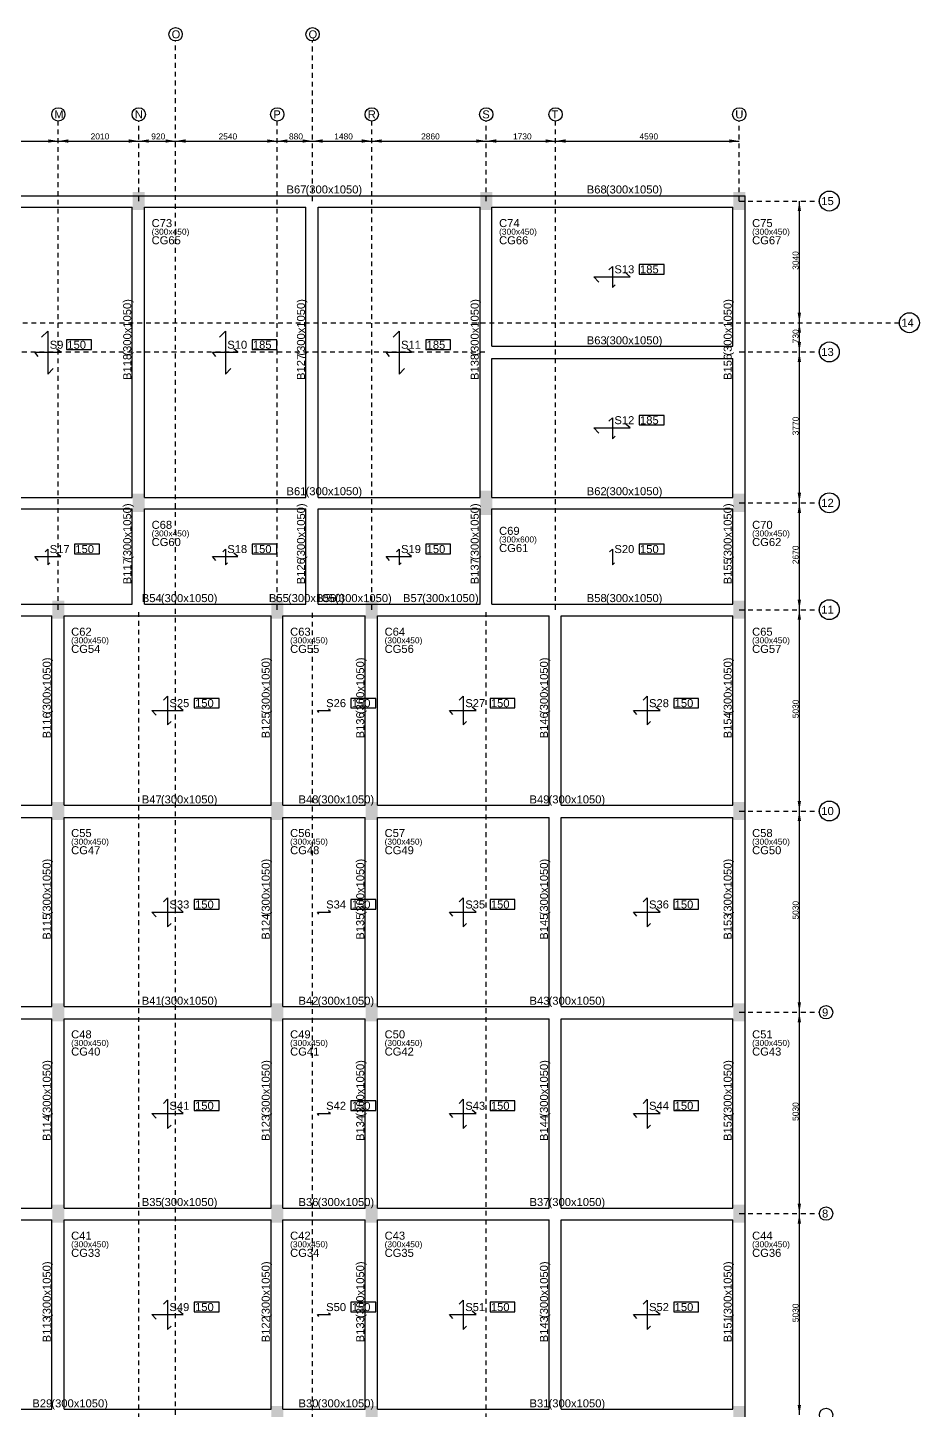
# Model space of a CAD drawing. Extents: x 0 to 98, y 3 to 248.
# Drawn here: x 47.78 to 70.06, y 25.16 to 59.71 of the extents above; entities that cross this region are included whole.
import ezdxf

# ---------------------------------------------------------------- set-up
doc = ezdxf.new("R2010")
doc.units = 0
doc.linetypes.add('ACAD_ISO02W100', pattern=[15, 12, -3])
for name, color, linetype in [('Beam_Dimensions', 3, 'CONTINUOUS'), ('Beam_Name', 3, 'CONTINUOUS'), ('CenterLine', 253, 'CONTINUOUS'), ('Column_Dimensions', 6, 'CONTINUOUS'), ('Column_Group', 6, 'CONTINUOUS'), ('Column_Name', 6, 'CONTINUOUS'), ('Columns', 6, 'CONTINUOUS'), ('Grid_Dimension', 7, 'CONTINUOUS'), ('GridName', 7, 'CONTINUOUS'), ('Layout', 2, 'CONTINUOUS'), ('Slab_Icon', 6, 'CONTINUOUS'), ('Slab_Name', 4, 'CONTINUOUS'), ('Slab_Thick', 4, 'CONTINUOUS')]:
    doc.layers.add(name, color=color, linetype=linetype)
doc.styles.add('STRUDS_Arial', font='ARIAL.TTF', dxfattribs={"height": 0.04})
doc.styles.add('stylebar', font='ARIAL.TTF', dxfattribs={"height": 0.04})

msp = doc.modelspace()

# ---------------------------------------------------------------- linework, layer by layer
at = {"layer": 'CenterLine', "linetype": 'ACAD_ISO02W100', "ltscale": 0.01}
for p, q in [((51.478, 17.35), (51.478, 59.38)), ((54.898, 55.38), (54.898, 59.38)), ((48.548, 45.17), (48.548, 57.38)), ((50.558, 55.38), (50.558, 57.38)), ((54.018, 45.17), (54.018, 57.38)), ((56.378, 45.17), (56.378, 57.38)), ((59.238, 55.38), (59.238, 57.38)), ((60.968, 45.17), (60.968, 57.38)), ((65.558, 55.38), (65.558, 57.38)), ((65.558, 55.38), (67.558, 55.38)), ((41.498, 52.34), (69.558, 52.34)), ((29.378, 51.61), (59.238, 51.61)), ((65.558, 51.61), (67.558, 51.61)), ((65.558, 47.84), (67.558, 47.84)), ((50.558, 5.61), (50.558, 45.17)), ((54.898, 3.61), (54.898, 45.17)), ((59.238, 5.61), (59.238, 45.17)), ((65.558, 45.17), (67.558, 45.17)), ((65.558, 40.14), (67.558, 40.14)), ((65.558, 35.11), (67.558, 35.11)), ((65.558, 30.08), (67.558, 30.08))]:
    msp.add_line(p, q, dxfattribs=at)
at = {"layer": 'Columns'}
for points in [[(50.408, 55.155), (50.408, 55.605), (50.708, 55.155), (50.708, 55.605)], [(59.088, 55.155), (59.088, 55.605), (59.388, 55.155), (59.388, 55.605)], [(65.408, 55.155), (65.408, 55.605), (65.708, 55.155), (65.708, 55.605)], [(50.408, 47.615), (50.408, 48.065), (50.708, 47.615), (50.708, 48.065)], [(59.088, 47.54), (59.088, 48.14), (59.388, 47.54), (59.388, 48.14)], [(65.408, 47.615), (65.408, 48.065), (65.708, 47.615), (65.708, 48.065)], [(48.398, 44.945), (48.398, 45.395), (48.698, 44.945), (48.698, 45.395)], [(53.868, 44.945), (53.868, 45.395), (54.168, 44.945), (54.168, 45.395)], [(56.228, 44.945), (56.228, 45.395), (56.528, 44.945), (56.528, 45.395)], [(65.408, 44.945), (65.408, 45.395), (65.708, 44.945), (65.708, 45.395)], [(48.398, 39.915), (48.398, 40.365), (48.698, 39.915), (48.698, 40.365)], [(53.868, 39.915), (53.868, 40.365), (54.168, 39.915), (54.168, 40.365)], [(56.228, 39.915), (56.228, 40.365), (56.528, 39.915), (56.528, 40.365)], [(65.408, 39.915), (65.408, 40.365), (65.708, 39.915), (65.708, 40.365)], [(48.398, 34.885), (48.398, 35.335), (48.698, 34.885), (48.698, 35.335)], [(53.868, 34.885), (53.868, 35.335), (54.168, 34.885), (54.168, 35.335)], [(56.228, 34.885), (56.228, 35.335), (56.528, 34.885), (56.528, 35.335)], [(65.408, 34.885), (65.408, 35.335), (65.708, 34.885), (65.708, 35.335)], [(48.398, 29.855), (48.398, 30.305), (48.698, 29.855), (48.698, 30.305)], [(53.868, 29.855), (53.868, 30.305), (54.168, 29.855), (54.168, 30.305)], [(56.228, 29.855), (56.228, 30.305), (56.528, 29.855), (56.528, 30.305)], [(65.408, 29.855), (65.408, 30.305), (65.708, 29.855), (65.708, 30.305)], [(53.868, 24.825), (53.868, 25.275), (54.168, 24.825), (54.168, 25.275)], [(56.228, 24.825), (56.228, 25.275), (56.528, 24.825), (56.528, 25.275)], [(65.408, 24.825), (65.408, 25.275), (65.708, 24.825), (65.708, 25.275)]]:
    msp.add_solid(points, dxfattribs=at)
at = {"layer": 'Grid_Dimension'}
for p, q in [((46.218, 56.88), (48.548, 56.88)), ((48.548, 56.88), (50.558, 56.88)), ((50.558, 56.88), (51.478, 56.88)), ((51.478, 56.88), (54.018, 56.88)), ((54.018, 56.88), (54.898, 56.88)), ((54.898, 56.88), (56.378, 56.88)), ((56.378, 56.88), (59.238, 56.88)), ((59.238, 56.88), (60.968, 56.88)), ((60.968, 56.88), (65.558, 56.88)), ((67.058, 52.34), (67.058, 55.38)), ((67.058, 51.61), (67.058, 52.34)), ((67.058, 47.84), (67.058, 51.61)), ((67.058, 45.17), (67.058, 47.84)), ((67.058, 40.14), (67.058, 45.17)), ((67.058, 35.11), (67.058, 40.14)), ((67.058, 30.08), (67.058, 35.11)), ((67.058, 25.05), (67.058, 30.08))]:
    msp.add_line(p, q, dxfattribs=at)
for points in [[(48.548, 56.88), (48.298, 56.9216), (48.548, 56.88), (48.298, 56.8384)], [(48.548, 56.88), (48.798, 56.9216), (48.548, 56.88), (48.798, 56.8384)], [(50.558, 56.88), (50.308, 56.9216), (50.558, 56.88), (50.308, 56.8384)], [(50.558, 56.88), (50.808, 56.9216), (50.558, 56.88), (50.808, 56.8384)], [(51.478, 56.88), (51.228, 56.9216), (51.478, 56.88), (51.228, 56.8384)], [(51.478, 56.88), (51.728, 56.9216), (51.478, 56.88), (51.728, 56.8384)], [(54.018, 56.88), (53.768, 56.9216), (54.018, 56.88), (53.768, 56.8384)], [(54.018, 56.88), (54.268, 56.9216), (54.018, 56.88), (54.268, 56.8384)], [(54.898, 56.88), (54.648, 56.9216), (54.898, 56.88), (54.648, 56.8384)], [(54.898, 56.88), (55.148, 56.9216), (54.898, 56.88), (55.148, 56.8384)], [(56.378, 56.88), (56.128, 56.9216), (56.378, 56.88), (56.128, 56.8384)], [(56.378, 56.88), (56.628, 56.9216), (56.378, 56.88), (56.628, 56.8384)], [(59.238, 56.88), (58.988, 56.9216), (59.238, 56.88), (58.988, 56.8384)], [(59.238, 56.88), (59.488, 56.9216), (59.238, 56.88), (59.488, 56.8384)], [(60.968, 56.88), (60.718, 56.9216), (60.968, 56.88), (60.718, 56.8384)], [(60.968, 56.88), (61.218, 56.9216), (60.968, 56.88), (61.218, 56.8384)], [(65.558, 56.88), (65.308, 56.9216), (65.558, 56.88), (65.308, 56.8384)], [(67.058, 55.38), (67.0164, 55.13), (67.058, 55.38), (67.0996, 55.13)], [(67.058, 52.34), (67.0164, 52.59), (67.058, 52.34), (67.0996, 52.59)], [(67.058, 52.34), (67.0164, 52.09), (67.058, 52.34), (67.0996, 52.09)], [(67.058, 51.61), (67.0164, 51.86), (67.058, 51.61), (67.0996, 51.86)], [(67.058, 51.61), (67.0164, 51.36), (67.058, 51.61), (67.0996, 51.36)], [(67.058, 47.84), (67.0164, 48.09), (67.058, 47.84), (67.0996, 48.09)], [(67.058, 47.84), (67.0164, 47.59), (67.058, 47.84), (67.0996, 47.59)], [(67.058, 45.17), (67.0164, 45.42), (67.058, 45.17), (67.0996, 45.42)], [(67.058, 45.17), (67.0164, 44.92), (67.058, 45.17), (67.0996, 44.92)], [(67.058, 40.14), (67.0164, 40.39), (67.058, 40.14), (67.0996, 40.39)], [(67.058, 40.14), (67.0164, 39.89), (67.058, 40.14), (67.0996, 39.89)], [(67.058, 35.11), (67.0164, 35.36), (67.058, 35.11), (67.0996, 35.36)], [(67.058, 35.11), (67.0164, 34.86), (67.058, 35.11), (67.0996, 34.86)], [(67.058, 30.08), (67.0164, 30.33), (67.058, 30.08), (67.0996, 30.33)], [(67.058, 30.08), (67.0164, 29.83), (67.058, 30.08), (67.0996, 29.83)], [(67.058, 25.05), (67.0164, 25.3), (67.058, 25.05), (67.0996, 25.3)]]:
    msp.add_solid(points, dxfattribs=at)
at = {"layer": 'GridName'}
for centre, radius in [((51.478, 59.5464), 0.1664), ((54.898, 59.5464), 0.1664), ((48.548, 57.5464), 0.1664), ((50.558, 57.5464), 0.1664), ((54.018, 57.5464), 0.1664), ((56.378, 57.5464), 0.1664), ((59.238, 57.5464), 0.1664), ((60.968, 57.5464), 0.1664), ((65.558, 57.5464), 0.1664), ((67.8066, 55.38), 0.2486), ((69.8066, 52.34), 0.2486), ((67.8066, 51.61), 0.2486), ((67.8066, 47.84), 0.2486), ((67.8066, 45.17), 0.2486), ((67.8066, 40.14), 0.2486), ((67.7244, 35.11), 0.1664), ((67.7244, 30.08), 0.1664), ((67.7244, 25.05), 0.1664)]:
    msp.add_circle(centre, radius, dxfattribs=at)
at = {"layer": 'Layout'}
for p, q in [((45.8677, 55.5142), (50.6994, 55.5142)), ((50.3932, 55.5142), (55.0378, 55.5142)), ((54.7316, 55.5142), (59.3762, 55.5142)), ((59.087, 55.5142), (65.7051, 55.5142)), ((65.7051, 51.448), (65.7051, 55.5142)), ((46.1739, 55.225), (50.3932, 55.225)), ((50.3932, 47.9773), (50.3932, 55.225)), ((50.6994, 47.9773), (50.6994, 55.225)), ((50.6994, 55.225), (54.7316, 55.225)), ((54.7316, 47.9773), (54.7316, 55.225)), ((55.0378, 47.9773), (55.0378, 55.225)), ((55.0378, 55.225), (59.087, 55.225)), ((59.087, 51.448), (59.087, 55.225)), ((59.3762, 51.7543), (59.3762, 55.225)), ((59.3762, 55.225), (65.3989, 55.225)), ((65.3989, 51.7543), (65.3989, 55.225)), ((59.087, 47.9773), (59.087, 51.7543)), ((59.3762, 51.7543), (65.3989, 51.7543)), ((65.7051, 47.6881), (65.7051, 51.7543)), ((59.3762, 47.9773), (59.3762, 51.448)), ((59.3762, 51.448), (65.3989, 51.448)), ((65.3989, 47.9773), (65.3989, 51.448)), ((46.1739, 47.9773), (50.3932, 47.9773)), ((46.1739, 47.6881), (50.3932, 47.6881)), ((50.3932, 45.3062), (50.3932, 47.6881)), ((50.6994, 47.9773), (54.7316, 47.9773)), ((50.6994, 47.6881), (54.7316, 47.6881)), ((50.6994, 45.3062), (50.6994, 47.6881)), ((54.7316, 45.3062), (54.7316, 47.6881)), ((55.0378, 47.9773), (59.087, 47.9773)), ((55.0378, 47.6881), (59.087, 47.6881)), ((55.0378, 45.3062), (55.0378, 47.6881)), ((59.087, 45.3062), (59.087, 47.6881)), ((59.3762, 47.9773), (65.3989, 47.9773)), ((59.3762, 47.6881), (65.3989, 47.6881)), ((59.3762, 45.3062), (59.3762, 47.6881)), ((65.3989, 45.3062), (65.3989, 47.6881)), ((65.7051, 45.017), (65.7051, 47.9773)), ((46.1739, 45.3062), (48.6919, 45.3062)), ((48.3856, 45.3062), (50.3932, 45.3062)), ((50.6994, 45.3062), (54.1531, 45.3062)), ((53.8639, 45.3062), (54.7316, 45.3062)), ((55.0378, 45.3062), (56.518, 45.3062)), ((56.2117, 45.3062), (59.087, 45.3062)), ((59.3762, 45.3062), (61.1115, 45.3062)), ((60.8053, 45.3062), (65.3989, 45.3062)), ((65.7051, 39.9811), (65.7051, 45.3062)), ((45.8677, 45.017), (48.3856, 45.017)), ((48.3856, 40.2873), (48.3856, 45.017)), ((48.6919, 45.017), (50.6994, 45.017)), ((48.6919, 40.2873), (48.6919, 45.017)), ((50.3932, 45.017), (53.8639, 45.017)), ((53.8639, 40.2873), (53.8639, 45.017)), ((54.1531, 45.017), (55.0378, 45.017)), ((54.1531, 40.2873), (54.1531, 45.017)), ((54.7316, 45.017), (56.2117, 45.017)), ((56.2117, 40.2873), (56.2117, 45.017)), ((56.518, 45.017), (59.3762, 45.017)), ((56.518, 40.2873), (56.518, 45.017)), ((59.087, 45.017), (60.8053, 45.017)), ((60.8053, 40.2873), (60.8053, 45.017)), ((61.1115, 45.017), (65.3989, 45.017)), ((61.1115, 40.2873), (61.1115, 45.017)), ((65.3989, 40.2873), (65.3989, 45.017)), ((43.2136, 40.2873), (48.3856, 40.2873)), ((48.6919, 40.2873), (53.8639, 40.2873)), ((54.1531, 40.2873), (56.2117, 40.2873)), ((56.518, 40.2873), (60.8053, 40.2873)), ((61.1115, 40.2873), (65.3989, 40.2873)), ((65.7051, 34.9452), (65.7051, 40.2873)), ((43.2136, 39.9811), (48.3856, 39.9811)), ((48.3856, 35.2514), (48.3856, 39.9811)), ((48.6919, 39.9811), (53.8639, 39.9811)), ((48.6919, 35.2514), (48.6919, 39.9811)), ((53.8639, 35.2514), (53.8639, 39.9811)), ((54.1531, 39.9811), (56.2117, 39.9811)), ((54.1531, 35.2514), (54.1531, 39.9811)), ((56.2117, 35.2514), (56.2117, 39.9811)), ((56.518, 39.9811), (60.8053, 39.9811)), ((56.518, 35.2514), (56.518, 39.9811)), ((60.8053, 35.2514), (60.8053, 39.9811)), ((61.1115, 39.9811), (65.3989, 39.9811)), ((61.1115, 35.2514), (61.1115, 39.9811)), ((65.3989, 35.2514), (65.3989, 39.9811)), ((43.2136, 35.2514), (48.3856, 35.2514)), ((48.6919, 35.2514), (53.8639, 35.2514)), ((54.1531, 35.2514), (56.2117, 35.2514)), ((56.518, 35.2514), (60.8053, 35.2514)), ((61.1115, 35.2514), (65.3989, 35.2514)), ((65.7051, 29.9263), (65.7051, 35.2514)), ((43.2136, 34.9452), (48.3856, 34.9452)), ((48.3856, 30.2155), (48.3856, 34.9452)), ((48.6919, 34.9452), (53.8639, 34.9452)), ((48.6919, 30.2155), (48.6919, 34.9452)), ((53.8639, 30.2155), (53.8639, 34.9452)), ((54.1531, 34.9452), (56.2117, 34.9452)), ((54.1531, 30.2155), (54.1531, 34.9452)), ((56.2117, 30.2155), (56.2117, 34.9452)), ((56.518, 34.9452), (60.8053, 34.9452)), ((56.518, 30.2155), (56.518, 34.9452)), ((60.8053, 30.2155), (60.8053, 34.9452)), ((61.1115, 34.9452), (65.3989, 34.9452)), ((61.1115, 30.2155), (61.1115, 34.9452)), ((65.3989, 30.2155), (65.3989, 34.9452)), ((43.2136, 30.2155), (48.3856, 30.2155)), ((48.6919, 30.2155), (53.8639, 30.2155)), ((54.1531, 30.2155), (56.2117, 30.2155)), ((56.518, 30.2155), (60.8053, 30.2155)), ((61.1115, 30.2155), (65.3989, 30.2155)), ((65.7051, 24.8904), (65.7051, 30.2155)), ((43.2136, 29.9263), (48.3856, 29.9263)), ((48.3856, 25.1966), (48.3856, 29.9263)), ((48.6919, 29.9263), (53.8639, 29.9263)), ((48.6919, 25.1966), (48.6919, 29.9263)), ((53.8639, 25.1966), (53.8639, 29.9263)), ((54.1531, 29.9263), (56.2117, 29.9263)), ((54.1531, 25.1966), (54.1531, 29.9263)), ((56.2117, 25.1966), (56.2117, 29.9263)), ((56.518, 29.9263), (60.8053, 29.9263)), ((56.518, 25.1966), (56.518, 29.9263)), ((60.8053, 25.1966), (60.8053, 29.9263)), ((61.1115, 29.9263), (65.3989, 29.9263)), ((61.1115, 25.1966), (61.1115, 29.9263)), ((65.3989, 25.1966), (65.3989, 29.9263)), ((43.2136, 25.1966), (48.3856, 25.1966)), ((48.6919, 25.1966), (53.8639, 25.1966)), ((54.1531, 25.1966), (56.2117, 25.1966)), ((56.518, 25.1966), (60.8053, 25.1966)), ((61.1115, 25.1966), (65.3989, 25.1966)), ((65.7051, 19.8544), (65.7051, 25.1966))]:
    msp.add_line(p, q, dxfattribs=at)
at = {"layer": 'Slab_Icon'}
for p, q in [((62.3025, 53.6597), (62.3875, 53.7448)), ((62.3875, 53.7448), (62.3875, 53.2174)), ((62.8299, 53.4896), (62.6938, 53.6087)), ((62.0473, 53.3535), (61.9282, 53.4896)), ((61.9282, 53.4896), (62.8299, 53.4896)), ((62.3875, 53.2174), (62.4556, 53.2854)), ((48.1304, 51.9754), (48.2836, 52.1285)), ((48.2836, 52.1285), (48.2836, 51.0567)), ((52.5709, 51.9754), (52.724, 52.1285)), ((52.724, 52.1285), (52.724, 51.0567)), ((56.9093, 51.9754), (57.0624, 52.1285)), ((57.0624, 52.1285), (57.0624, 51.0567)), ((48.0454, 51.4991), (47.9603, 51.6011)), ((47.9603, 51.6011), (48.6068, 51.6011)), ((48.6068, 51.6011), (48.5047, 51.6862)), ((52.4858, 51.4991), (52.4008, 51.6011)), ((52.4008, 51.6011), (53.0302, 51.6011)), ((53.0302, 51.6011), (52.9282, 51.6862)), ((56.8242, 51.4991), (56.7391, 51.6011)), ((56.7391, 51.6011), (57.3686, 51.6011)), ((57.3686, 51.6011), (57.2665, 51.6862)), ((48.2836, 51.0567), (48.4197, 51.1928)), ((52.724, 51.0567), (52.8601, 51.1928)), ((57.0624, 51.0567), (57.1985, 51.1928)), ((62.3025, 49.8828), (62.3875, 49.9679)), ((62.3875, 49.9679), (62.3875, 49.4405)), ((62.8299, 49.7127), (62.6938, 49.8318)), ((62.0473, 49.5766), (61.9282, 49.7127)), ((61.9282, 49.7127), (62.8299, 49.7127)), ((62.3875, 49.4405), (62.4556, 49.5085)), ((48.2155, 46.6163), (48.2836, 46.6843)), ((48.2836, 46.6843), (48.2836, 46.293)), ((52.656, 46.6163), (52.724, 46.6843)), ((52.724, 46.6843), (52.724, 46.293)), ((56.9943, 46.6163), (57.0624, 46.6843)), ((57.0624, 46.6843), (57.0624, 46.293)), ((62.3195, 46.6163), (62.3875, 46.6843)), ((62.3875, 46.6843), (62.3875, 46.293)), ((48.0454, 46.3951), (47.9603, 46.4972)), ((47.9603, 46.4972), (48.6068, 46.4972)), ((48.2836, 46.293), (48.3346, 46.344)), ((48.6068, 46.4972), (48.5047, 46.5822)), ((52.4858, 46.3951), (52.4008, 46.4972)), ((52.4008, 46.4972), (53.0302, 46.4972)), ((52.724, 46.293), (52.775, 46.344)), ((53.0302, 46.4972), (52.9282, 46.5822)), ((56.8242, 46.3951), (56.7391, 46.4972)), ((56.7391, 46.4972), (57.3686, 46.4972)), ((57.0624, 46.293), (57.1134, 46.344)), ((57.3686, 46.4972), (57.2665, 46.5822)), ((62.3875, 46.293), (62.4386, 46.344)), ((51.1758, 42.9074), (51.2779, 43.0095)), ((51.2779, 43.0095), (51.2779, 42.2949)), ((58.5595, 42.9074), (58.6616, 43.0095)), ((58.6616, 43.0095), (58.6616, 42.2949)), ((63.1531, 42.9074), (63.2552, 43.0095)), ((63.2552, 43.0095), (63.2552, 42.2949)), ((50.9887, 42.5331), (50.8866, 42.6522)), ((50.8866, 42.6522), (51.6692, 42.6522)), ((51.6692, 42.6522), (51.5501, 42.7543)), ((55.0548, 42.6011), (55.0208, 42.6522)), ((55.0208, 42.6522), (55.344, 42.6522)), ((55.344, 42.6522), (55.293, 42.6862)), ((58.4064, 42.5501), (58.3214, 42.6522)), ((58.3214, 42.6522), (58.9849, 42.6522)), ((58.9849, 42.6522), (58.8828, 42.7372)), ((63, 42.5501), (62.9149, 42.6522)), ((62.9149, 42.6522), (63.5784, 42.6522)), ((63.5784, 42.6522), (63.4764, 42.7372)), ((51.2779, 42.2949), (51.3629, 42.38)), ((58.6616, 42.2949), (58.7467, 42.38)), ((63.2552, 42.2949), (63.3403, 42.38)), ((51.1758, 37.8715), (51.2779, 37.9735)), ((51.2779, 37.9735), (51.2779, 37.242)), ((51.6692, 37.6163), (51.5501, 37.7183)), ((58.5595, 37.8715), (58.6616, 37.9735)), ((58.6616, 37.9735), (58.6616, 37.242)), ((58.9849, 37.6163), (58.8828, 37.7013)), ((63.1531, 37.8715), (63.2552, 37.9735)), ((63.2552, 37.9735), (63.2552, 37.242)), ((63.5784, 37.6163), (63.4764, 37.7013)), ((50.9887, 37.4972), (50.8866, 37.6163)), ((50.8866, 37.6163), (51.6692, 37.6163)), ((51.2779, 37.242), (51.3629, 37.327)), ((55.0548, 37.5652), (55.0208, 37.6163)), ((55.0208, 37.6163), (55.344, 37.6163)), ((55.344, 37.6163), (55.293, 37.6503)), ((58.4064, 37.5142), (58.3214, 37.6163)), ((58.3214, 37.6163), (58.9849, 37.6163)), ((58.6616, 37.242), (58.7467, 37.327)), ((63, 37.5142), (62.9149, 37.6163)), ((62.9149, 37.6163), (63.5784, 37.6163)), ((63.2552, 37.242), (63.3403, 37.327)), ((51.1758, 32.8355), (51.2779, 32.9376)), ((51.2779, 32.9376), (51.2779, 32.2061)), ((58.5595, 32.8355), (58.6616, 32.9376)), ((58.6616, 32.9376), (58.6616, 32.2061)), ((63.1531, 32.8355), (63.2552, 32.9376)), ((63.2552, 32.9376), (63.2552, 32.2061)), ((50.9887, 32.4612), (50.8866, 32.5803)), ((50.8866, 32.5803), (51.6692, 32.5803)), ((51.6692, 32.5803), (51.5501, 32.6824)), ((55.0548, 32.5293), (55.0208, 32.5803)), ((55.0208, 32.5803), (55.344, 32.5803)), ((55.344, 32.5803), (55.293, 32.6144)), ((58.4064, 32.4783), (58.3214, 32.5803)), ((58.3214, 32.5803), (58.9849, 32.5803)), ((58.9849, 32.5803), (58.8828, 32.6654)), ((63, 32.4783), (62.9149, 32.5803)), ((62.9149, 32.5803), (63.5784, 32.5803)), ((63.5784, 32.5803), (63.4764, 32.6654)), ((51.2779, 32.2061), (51.3629, 32.2911)), ((58.6616, 32.2061), (58.7467, 32.2911)), ((63.2552, 32.2061), (63.3403, 32.2911)), ((51.1758, 27.8166), (51.2779, 27.9187)), ((51.2779, 27.9187), (51.2779, 27.1871)), ((51.6692, 27.5614), (51.5501, 27.6635)), ((58.5595, 27.8166), (58.6616, 27.9187)), ((58.6616, 27.9187), (58.6616, 27.1871)), ((58.9849, 27.5614), (58.8828, 27.6465)), ((63.1531, 27.8166), (63.2552, 27.9187)), ((63.2552, 27.9187), (63.2552, 27.1871)), ((63.5784, 27.5614), (63.4764, 27.6465)), ((50.9887, 27.4423), (50.8866, 27.5614)), ((50.8866, 27.5614), (51.6692, 27.5614)), ((55.0548, 27.5104), (55.0208, 27.5614)), ((55.0208, 27.5614), (55.344, 27.5614)), ((55.344, 27.5614), (55.293, 27.5955)), ((58.4064, 27.4594), (58.3214, 27.5614)), ((58.3214, 27.5614), (58.9849, 27.5614)), ((63, 27.4594), (62.9149, 27.5614)), ((62.9149, 27.5614), (63.5784, 27.5614)), ((51.2779, 27.1871), (51.3629, 27.2722)), ((58.6616, 27.1871), (58.7467, 27.2722)), ((63.2552, 27.1871), (63.3403, 27.2722))]:
    msp.add_line(p, q, dxfattribs=at)
at = {"layer": 'Slab_Thick'}
for p, q in [((63.678, 53.795), (63.058, 53.795)), ((63.058, 53.795), (63.058, 53.555)), ((63.058, 53.555), (63.678, 53.555)), ((63.678, 53.555), (63.678, 53.795)), ((49.373, 51.91), (48.753, 51.91)), ((48.753, 51.91), (48.753, 51.67)), ((49.373, 51.67), (49.373, 51.91)), ((54.008, 51.91), (53.388, 51.91)), ((53.388, 51.91), (53.388, 51.67)), ((54.008, 51.67), (54.008, 51.91)), ((58.348, 51.91), (57.728, 51.91)), ((57.728, 51.91), (57.728, 51.67)), ((58.348, 51.67), (58.348, 51.91)), ((48.753, 51.67), (49.373, 51.67)), ((53.388, 51.67), (54.008, 51.67)), ((57.728, 51.67), (58.348, 51.67)), ((63.678, 50.025), (63.058, 50.025)), ((63.058, 50.025), (63.058, 49.785)), ((63.058, 49.785), (63.678, 49.785)), ((63.678, 49.785), (63.678, 50.025)), ((49.573, 46.805), (48.953, 46.805)), ((48.953, 46.805), (48.953, 46.565)), ((49.573, 46.565), (49.573, 46.805)), ((54.008, 46.805), (53.388, 46.805)), ((53.388, 46.805), (53.388, 46.565)), ((54.008, 46.565), (54.008, 46.805)), ((58.348, 46.805), (57.728, 46.805)), ((57.728, 46.805), (57.728, 46.565)), ((58.348, 46.565), (58.348, 46.805)), ((63.678, 46.805), (63.058, 46.805)), ((63.058, 46.805), (63.058, 46.565)), ((63.678, 46.565), (63.678, 46.805)), ((48.953, 46.565), (49.573, 46.565)), ((53.388, 46.565), (54.008, 46.565)), ((57.728, 46.565), (58.348, 46.565)), ((63.058, 46.565), (63.678, 46.565)), ((52.563, 42.955), (51.943, 42.955)), ((51.943, 42.955), (51.943, 42.715)), ((52.563, 42.715), (52.563, 42.955)), ((56.478, 42.955), (55.858, 42.955)), ((55.858, 42.955), (55.858, 42.715)), ((56.478, 42.715), (56.478, 42.955)), ((59.953, 42.955), (59.333, 42.955)), ((59.333, 42.955), (59.333, 42.715)), ((59.953, 42.715), (59.953, 42.955)), ((64.543, 42.955), (63.923, 42.955)), ((63.923, 42.955), (63.923, 42.715)), ((64.543, 42.715), (64.543, 42.955)), ((51.943, 42.715), (52.563, 42.715)), ((55.858, 42.715), (56.478, 42.715)), ((59.333, 42.715), (59.953, 42.715)), ((63.923, 42.715), (64.543, 42.715)), ((52.563, 37.925), (51.943, 37.925)), ((51.943, 37.925), (51.943, 37.685)), ((51.943, 37.685), (52.563, 37.685)), ((52.563, 37.685), (52.563, 37.925)), ((56.478, 37.925), (55.858, 37.925)), ((55.858, 37.925), (55.858, 37.685)), ((55.858, 37.685), (56.478, 37.685)), ((56.478, 37.685), (56.478, 37.925)), ((59.953, 37.925), (59.333, 37.925)), ((59.333, 37.925), (59.333, 37.685)), ((59.333, 37.685), (59.953, 37.685)), ((59.953, 37.685), (59.953, 37.925)), ((64.543, 37.925), (63.923, 37.925)), ((63.923, 37.925), (63.923, 37.685)), ((63.923, 37.685), (64.543, 37.685)), ((64.543, 37.685), (64.543, 37.925)), ((52.563, 32.895), (51.943, 32.895)), ((51.943, 32.895), (51.943, 32.655)), ((52.563, 32.655), (52.563, 32.895)), ((56.478, 32.895), (55.858, 32.895)), ((55.858, 32.895), (55.858, 32.655)), ((56.478, 32.655), (56.478, 32.895)), ((59.953, 32.895), (59.333, 32.895)), ((59.333, 32.895), (59.333, 32.655)), ((59.953, 32.655), (59.953, 32.895)), ((64.543, 32.895), (63.923, 32.895)), ((63.923, 32.895), (63.923, 32.655)), ((64.543, 32.655), (64.543, 32.895)), ((51.943, 32.655), (52.563, 32.655)), ((55.858, 32.655), (56.478, 32.655)), ((59.333, 32.655), (59.953, 32.655)), ((63.923, 32.655), (64.543, 32.655)), ((52.563, 27.865), (51.943, 27.865)), ((51.943, 27.865), (51.943, 27.625)), ((52.563, 27.625), (52.563, 27.865)), ((56.478, 27.865), (55.858, 27.865)), ((55.858, 27.865), (55.858, 27.625)), ((56.478, 27.625), (56.478, 27.865)), ((59.953, 27.865), (59.333, 27.865)), ((59.333, 27.865), (59.333, 27.625)), ((59.953, 27.625), (59.953, 27.865)), ((64.543, 27.865), (63.923, 27.865)), ((63.923, 27.865), (63.923, 27.625)), ((64.543, 27.625), (64.543, 27.865)), ((51.943, 27.625), (52.563, 27.625)), ((55.858, 27.625), (56.478, 27.625)), ((59.333, 27.625), (59.953, 27.625)), ((63.923, 27.625), (64.543, 27.625))]:
    msp.add_line(p, q, dxfattribs=at)

# ---------------------------------------------------------------- texts
at = {"layer": 'Beam_Dimensions', "style": 'STRUDS_Arial'}
for p in [(54.724, 55.57), (62.224, 55.57), (62.224, 51.8), (54.724, 48.03), (62.224, 48.03), (51.109, 45.36), (54.284, 45.36), (55.464, 45.36), (57.634, 45.36), (62.224, 45.36), (51.109, 40.33), (55.024, 40.33), (60.794, 40.33), (51.109, 35.3), (55.024, 35.3), (60.794, 35.3), (51.109, 30.27), (55.024, 30.27), (60.794, 30.27), (48.374, 25.24), (55.024, 25.24), (60.794, 25.24)]:
    msp.add_text('(300x1050)', height=0.2, dxfattribs=at).set_placement(p)
for p in [(50.368, 51.518), (54.708, 51.518), (59.048, 51.518), (65.368, 51.518), (50.368, 46.413), (54.708, 46.413), (59.048, 46.413), (65.368, 46.413), (48.358, 42.563), (53.828, 42.563), (56.188, 42.563), (60.778, 42.563), (65.368, 42.563), (48.358, 37.533), (53.828, 37.533), (56.188, 37.533), (60.778, 37.533), (65.368, 37.533), (48.358, 32.503), (53.828, 32.503), (56.188, 32.503), (60.778, 32.503), (65.368, 32.503), (48.358, 27.473), (53.828, 27.473), (56.188, 27.473), (60.778, 27.473), (65.368, 27.473)]:
    msp.add_text('(300x1050)', height=0.2, rotation=90, dxfattribs=at).set_placement(p)
at = {"layer": 'Beam_Name', "style": 'STRUDS_Arial'}
for s, p in [('B67', (54.248, 55.57)), ('B68', (61.748, 55.57)), ('B63', (61.748, 51.8)), ('B61', (54.248, 48.03)), ('B62', (61.748, 48.03)), ('B54', (50.633, 45.36)), ('B55', (53.808, 45.36)), ('B56', (54.988, 45.36)), ('B57', (57.158, 45.36)), ('B58', (61.748, 45.36)), ('B47', (50.633, 40.33)), ('B48', (54.548, 40.33)), ('B49', (60.318, 40.33)), ('B41', (50.633, 35.3)), ('B42', (54.548, 35.3)), ('B43', (60.318, 35.3)), ('B35', (50.633, 30.27)), ('B36', (54.548, 30.27)), ('B37', (60.318, 30.27)), ('B29', (47.898, 25.24)), ('B30', (54.548, 25.24)), ('B31', (60.318, 25.24))]:
    msp.add_text(s, height=0.2, dxfattribs=at).set_placement(p)
for s, p in [('B118', (50.368, 50.91)), ('B127', (54.708, 50.91)), ('B138', (59.048, 50.91)), ('B156', (65.368, 50.91)), ('B117', (50.368, 45.805)), ('B126', (54.708, 45.805)), ('B137', (59.048, 45.805)), ('B155', (65.368, 45.805)), ('B116', (48.358, 41.955)), ('B125', (53.828, 41.955)), ('B136', (56.188, 41.955)), ('B146', (60.778, 41.955)), ('B154', (65.368, 41.955)), ('B115', (48.358, 36.925)), ('B124', (53.828, 36.925)), ('B135', (56.188, 36.925)), ('B145', (60.778, 36.925)), ('B153', (65.368, 36.925)), ('B114', (48.358, 31.895)), ('B123', (53.828, 31.895)), ('B134', (56.188, 31.895)), ('B144', (60.778, 31.895)), ('B152', (65.368, 31.895)), ('B113', (48.358, 26.865)), ('B122', (53.828, 26.865)), ('B133', (56.188, 26.865)), ('B143', (60.778, 26.865)), ('B151', (65.368, 26.865))]:
    msp.add_text(s, height=0.2, rotation=90, dxfattribs=at).set_placement(p)
at = {"layer": 'Column_Dimensions', "style": 'STRUDS_Arial'}
for s, p in [('(300x450)', (50.878, 54.54)), ('(300x450)', (59.558, 54.54)), ('(300x450)', (65.878, 54.54)), ('(300x450)', (50.878, 47)), ('(300x600)', (59.558, 46.85)), ('(300x450)', (65.878, 47)), ('(300x450)', (48.868, 44.33)), ('(300x450)', (54.338, 44.33)), ('(300x450)', (56.698, 44.33)), ('(300x450)', (65.878, 44.33)), ('(300x450)', (48.868, 39.3)), ('(300x450)', (54.338, 39.3)), ('(300x450)', (56.698, 39.3)), ('(300x450)', (65.878, 39.3)), ('(300x450)', (48.868, 34.27)), ('(300x450)', (54.338, 34.27)), ('(300x450)', (56.698, 34.27)), ('(300x450)', (65.878, 34.27)), ('(300x450)', (48.868, 29.24)), ('(300x450)', (54.338, 29.24)), ('(300x450)', (56.698, 29.24)), ('(300x450)', (65.878, 29.24))]:
    msp.add_text(s, height=0.15, dxfattribs=at).set_placement(p)
at = {"layer": 'Column_Group', "style": 'STRUDS_Arial'}
for s, p in [('CG65', (50.878, 54.3)), ('CG66', (59.558, 54.3)), ('CG67', (65.878, 54.3)), ('CG60', (50.878, 46.76)), ('CG61', (59.558, 46.61)), ('CG62', (65.878, 46.76)), ('CG54', (48.868, 44.09)), ('CG55', (54.338, 44.09)), ('CG56', (56.698, 44.09)), ('CG57', (65.878, 44.09)), ('CG47', (48.868, 39.06)), ('CG48', (54.338, 39.06)), ('CG49', (56.698, 39.06)), ('CG50', (65.878, 39.06)), ('CG40', (48.868, 34.03)), ('CG41', (54.338, 34.03)), ('CG42', (56.698, 34.03)), ('CG43', (65.878, 34.03)), ('CG33', (48.868, 29)), ('CG34', (54.338, 29)), ('CG35', (56.698, 29)), ('CG36', (65.878, 29))]:
    msp.add_text(s, height=0.2, dxfattribs=at).set_placement(p)
at = {"layer": 'Column_Name', "style": 'STRUDS_Arial'}
for s, p in [('C73', (50.878, 54.73)), ('C74', (59.558, 54.73)), ('C75', (65.878, 54.73)), ('C68', (50.878, 47.19)), ('C70', (65.878, 47.19)), ('C69', (59.558, 47.04)), ('C62', (48.868, 44.52)), ('C63', (54.338, 44.52)), ('C64', (56.698, 44.52)), ('C65', (65.878, 44.52)), ('C55', (48.868, 39.49)), ('C56', (54.338, 39.49)), ('C57', (56.698, 39.49)), ('C58', (65.878, 39.49)), ('C48', (48.868, 34.46)), ('C49', (54.338, 34.46)), ('C50', (56.698, 34.46)), ('C51', (65.878, 34.46)), ('C41', (48.868, 29.43)), ('C42', (54.338, 29.43)), ('C43', (56.698, 29.43)), ('C44', (65.878, 29.43))]:
    msp.add_text(s, height=0.2, dxfattribs=at).set_placement(p)
at = {"layer": 'Grid_Dimension', "style": 'stylebar'}
for s, p in [('2010', (49.355, 56.92)), ('920', (50.8695, 56.92)), ('2540', (52.55, 56.92)), ('880', (54.3095, 56.92)), ('1480', (55.44, 56.92)), ('2860', (57.61, 56.92)), ('1730', (59.905, 56.92)), ('4590', (63.065, 56.92))]:
    msp.add_text(s, height=0.15, dxfattribs=at).set_placement(p)
for s, p in [('3040', (67.038, 53.662)), ('730', (67.038, 51.8265)), ('3770', (67.038, 49.527)), ('2670', (67.038, 46.307)), ('5030', (67.038, 42.457)), ('5030', (67.038, 37.427)), ('5030', (67.038, 32.397)), ('5030', (67.038, 27.367))]:
    msp.add_text(s, height=0.15, rotation=90, dxfattribs=at).set_placement(p)
at = {"layer": 'GridName', "style": 'STRUDS_Arial'}
for s, p in [('O', (51.378, 59.4464)), ('Q', (54.798, 59.4464)), ('M', (48.448, 57.4464)), ('N', (50.458, 57.4464)), ('P', (53.918, 57.4464)), ('R', (56.278, 57.4464)), ('S', (59.138, 57.4464)), ('T', (60.868, 57.4464)), ('U', (65.458, 57.4464)), ('15', (67.6066, 55.28)), ('14', (69.6066, 52.24)), ('13', (67.6066, 51.51)), ('12', (67.6066, 47.74)), ('11', (67.6066, 45.07)), ('10', (67.6066, 40.04)), ('9', (67.6244, 35.01)), ('8', (67.6244, 29.98))]:
    msp.add_text(s, height=0.2, dxfattribs=at).set_placement(p)
at = {"layer": 'Slab_Name', "style": 'STRUDS_Arial'}
for s, p in [('S13', (62.438, 53.575)), ('S9', (48.333, 51.69)), ('S10', (52.768, 51.69)), ('S11', (57.108, 51.69)), ('S12', (62.438, 49.805)), ('S17', (48.333, 46.585)), ('S18', (52.768, 46.585)), ('S19', (57.108, 46.585)), ('S20', (62.438, 46.585)), ('S25', (51.323, 42.735)), ('S26', (55.238, 42.735)), ('S27', (58.713, 42.735)), ('S28', (63.303, 42.735)), ('S33', (51.323, 37.705)), ('S34', (55.238, 37.705)), ('S35', (58.713, 37.705)), ('S36', (63.303, 37.705)), ('S41', (51.323, 32.675)), ('S42', (55.238, 32.675)), ('S43', (58.713, 32.675)), ('S44', (63.303, 32.675)), ('S49', (51.323, 27.645)), ('S50', (55.238, 27.645)), ('S51', (58.713, 27.645)), ('S52', (63.303, 27.645))]:
    msp.add_text(s, height=0.2, dxfattribs=at).set_placement(p)
at = {"layer": 'Slab_Thick', "style": 'STRUDS_Arial'}
for s, p in [('185', (63.078, 53.575)), ('150', (48.773, 51.69)), ('185', (53.408, 51.69)), ('185', (57.748, 51.69)), ('185', (63.078, 49.805)), ('150', (48.973, 46.585)), ('150', (53.408, 46.585)), ('150', (57.748, 46.585)), ('150', (63.078, 46.585)), ('150', (51.963, 42.735)), ('150', (55.878, 42.735)), ('150', (59.353, 42.735)), ('150', (63.943, 42.735)), ('150', (51.963, 37.705)), ('150', (55.878, 37.705)), ('150', (59.353, 37.705)), ('150', (63.943, 37.705)), ('150', (51.963, 32.675)), ('150', (55.878, 32.675)), ('150', (59.353, 32.675)), ('150', (63.943, 32.675)), ('150', (51.963, 27.645)), ('150', (55.878, 27.645)), ('150', (59.353, 27.645)), ('150', (63.943, 27.645))]:
    msp.add_text(s, height=0.2, dxfattribs=at).set_placement(p)

doc.saveas('drawing.dxf')
